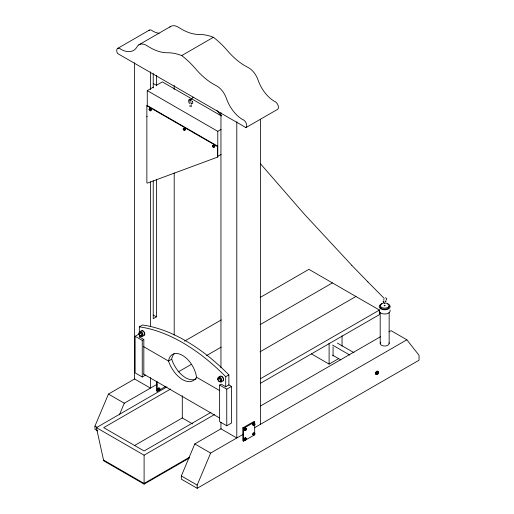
<?xml version="1.0" encoding="UTF-8"?>
<svg xmlns="http://www.w3.org/2000/svg" width="514" height="514" viewBox="0 0 514 514"><rect width="100%" height="100%" fill="white"/><g stroke="black" fill="none" stroke-linecap="round" stroke-linejoin="round"><path stroke-width="0.77" d="M190.154 99.889L190.161 100.211M191.876 103.597C191.375 105.177 190.373 102.549 191.709 103.063M157.759 389.329L158.948 390.351L157.759 389.329L158.151 388.308L158.948 387.852L160.137 388.867L159.738 389.888M158.55 389.785L158.948 388.764L159.738 388.308M244.124 429.582L244.516 428.56L245.313 428.104L246.103 428.56L246.502 429.126L246.103 430.147L245.313 430.603L244.124 429.582L245.313 430.603M244.915 430.038L245.313 429.017L246.103 428.56M244.124 439.187L245.313 440.209L244.124 439.187L244.516 438.166L245.313 437.71L246.502 438.731L246.103 439.753M244.915 439.65L245.313 438.628L246.103 438.166M252.58 424.699L252.978 423.677L253.768 423.221L254.558 423.677L254.957 424.243L254.558 425.264L253.768 425.721L252.58 424.699L253.768 425.721M253.37 425.155L253.768 424.134L254.558 423.677M252.58 434.304L253.768 435.326L252.58 434.304L252.978 433.283L253.768 432.827L254.957 433.848L254.558 434.87M253.37 434.767L253.768 433.745L254.558 433.283M192.756 103.346L192.66 101.29M97.724 430.88L94.968 429.286L94.968 426.087L108.441 394.065L134.784 378.85M119.389 414.856L124.285 403.214L156.873 384.401M388.931 331.845L391.013 330.643L406.857 339.793L419.032 355.29L419.032 360.211L197.177 488.3L181.333 479.151L181.333 475.951L194.806 443.923L221.148 428.715M197.177 488.3L197.177 485.1L210.65 453.072L243.238 434.259M190.186 99.478L190.199 100.365M190.964 99.806L191.182 99.51A16.647 9.695 -59.5 0 0 193.026 97.12M149.041 109.405L150.229 108.383L151.02 108.84L151.418 109.861L151.02 110.426L150.229 110.883L149.433 110.426L149.041 109.405L150.229 108.383M150.229 110.883L151.418 109.861M183.112 129.078L184.301 128.057L185.091 128.513L185.49 129.534L185.091 130.1L184.301 130.556L183.504 130.1L183.112 129.078L184.301 128.057M184.301 130.556L185.49 129.534M212.423 146.002L213.612 144.98L214.409 145.436L214.801 146.458L214.409 147.023L213.612 147.479L212.822 147.023L212.423 146.002L213.612 144.98M213.612 147.479L214.801 146.458M367.863 281.878L384.209 298.403M351.775 265.32L367.895 281.916M384.247 305.329C383.592 306.447 386.348 305.528 384.658 305.232M117.719 48.387L149.413 30.095M138.812 44.853L170.507 26.555M181.731 55.576L213.419 37.278A69.127 39.912 60 0 1 227.644 50.892A54.722 31.592 60 0 0 247.832 67.315A15.06 8.699 60 0 1 258.118 80.126A25.777 14.88 60 0 0 274.155 101.187A4.671 2.699 60 0 1 277.881 104.888A4.671 2.699 60 0 1 277.631 109.315L245.936 127.613L117.52 53.469A4.671 2.699 60 0 1 117.269 48.759A4.671 2.699 60 0 1 120.996 49.357A25.777 14.88 60 0 0 137.032 46.813A15.06 8.699 60 0 1 147.319 45.881A54.722 31.592 60 0 0 167.506 52.762A69.127 39.912 60 0 1 181.731 55.576A69.127 39.912 60 0 1 195.95 69.191A54.722 31.592 60 0 0 216.137 85.613A15.06 8.699 60 0 1 226.423 98.425A25.777 14.88 60 0 0 242.46 119.486A4.671 2.699 60 0 1 246.187 123.187A4.671 2.699 60 0 1 245.936 127.613M147.261 106.257L147.261 90.612L153.236 87.162M146.863 105.762L147.261 105.537L217.782 146.246L217.383 146.477L146.863 105.762L146.863 182.804L147.261 183.145L217.782 157.04L217.782 131.327L147.261 90.612M149.433 108.84L150.229 109.302L151.02 108.84M146.863 116.556L147.261 116.331M183.504 128.513L184.301 128.969L185.091 128.513M217.782 131.327L221.097 129.406M212.822 145.436L213.612 145.899L214.409 145.436M217.782 156.359L221.097 154.444M156.404 179.656L156.404 316.868L153.236 318.693L153.236 180.877M139.339 337.1L139.339 326.833L142.506 325.009A172.017 99.311 60 0 1 228.871 374.867L228.871 385.127M145.642 375.027L142.249 376.987L135.118 372.875L135.118 336.278L139.872 333.528M135.118 336.278L142.249 340.39L143.83 339.478L143.83 374.243M184.487 341.161L221.322 319.894M260.245 297.426L308.901 269.336L379.416 310.051L379.416 314.626L260.566 383.238M174.246 353.671A20.059 11.584 60 0 0 171.695 359.222L168.521 361.053L143.509 346.609M178.107 371.988L191.311 364.368M206.602 355.54L221.2 347.111M260.123 324.642L332.404 282.906M156.442 381.247L156.442 390.852L157.233 391.308L165.553 386.509M189.602 457.858L144.1 484.13L103.693 460.801L96.407 427.648L167.05 386.856M170.571 389.034L103.693 427.648L144.1 450.977L210.978 412.363M259.994 351.852L355.913 296.475M139.339 326.833A172.017 99.311 60 0 1 225.704 376.698L228.871 374.867M219.626 385.063L221.206 384.151L225.704 386.746L228.871 384.915L231.506 386.438L231.506 423.035L226.758 425.778L219.626 421.66L219.626 385.063L226.758 389.182L231.506 386.438M134.302 445.67L182.29 417.966L192.532 423.883M260.566 378.664L379.416 310.051M96.407 427.648L144.1 455.186L214.749 414.393M311.439 353.902L329.108 364.105L338.636 358.605M260.669 405.899L380.611 336.651M189.602 457.184L144.1 483.456L103.693 460.126M242.801 427.905L253.897 421.506L254.687 421.962L254.687 434.767L243.597 441.173L242.801 440.716L242.801 427.905L243.597 428.368L254.687 421.962M254.456 427.783L406.857 339.793M189.987 99.009C187.783 99.395 188.625 102.382 189.582 103.642M385.545 297.702L386.862 298.775M190.129 100.172L189.75 100.731L190.225 102.453M221.142 115.811L162.379 81.887L156.404 85.33L153.236 83.506M337.37 343.089L353.966 352.668M332.545 345.074L349.828 355.058M332.545 355.11L340.84 359.896M153.236 315.037L156.404 316.868M139.339 336.882L143.83 339.478M196.515 377.212A22.423 12.946 60 0 1 182.521 379.653A22.423 12.946 60 0 1 168.521 361.053A20.059 11.584 60 0 1 182.521 355.412A20.059 11.584 60 0 1 196.515 377.212L219.446 390.454M254.957 424.243L253.768 423.221M252.978 423.677L253.768 424.134M254.957 433.848L253.768 432.827M246.502 429.126L245.313 428.104M252.978 433.283L253.768 433.745M244.516 428.56L245.313 429.017M143.483 374.044L219.484 417.921M158.151 388.308L158.948 388.764M244.516 438.166L245.313 438.628M108.441 394.065L124.285 403.214M194.806 443.923L210.65 453.072M94.968 426.087L97.037 427.282M181.333 475.951L197.177 485.1M217.782 157.04L217.383 156.706L217.383 146.477M351.762 265.269L304.449 214.28L260.347 163.613M216.812 110.304L221.303 115.946M245.313 437.71L245.705 438.275M158.948 387.852L159.34 388.411M213.612 145.899L214.01 146.914M184.301 128.969L184.693 129.991M150.229 109.302L150.621 110.324M389.156 312.428L389.156 343.455M380.193 312.428L380.193 343.455M342.041 335.815L342.041 346.23M333.072 346.86L333.072 355.99M329.108 343.281L329.108 364.105M260.566 119.287L260.566 424.256M243.597 428.368L243.597 441.173M236.793 121.773L236.793 437.979L220.949 428.83L220.949 422.412M226.758 389.182L226.758 425.778M225.704 376.698L225.704 386.958M220.949 112.624L220.949 367.838M191.214 105.184L191.214 106.745M190.052 105.197L190.052 106.745M182.29 395.754L182.29 417.966M174.201 85.472L174.201 89.487M174.201 172.955L174.201 335.07M157.233 381.703L157.233 391.308M156.404 75.352L156.404 85.78M153.236 73.521L153.236 87.933M150.429 71.909L150.429 89.564M150.429 181.86L150.429 326.319M150.429 377.687L150.429 388.115L134.584 378.966L134.584 62.759M144.1 455.186L144.1 484.13M142.249 340.39L142.249 376.987M389.002 342.787A4.485 2.589 0 0 1 384.086 346.018A4.485 2.589 0 0 1 380.79 342.163M389.991 310.013A5.506 3.18 0 0 1 384.671 314.015A5.506 3.18 0 0 1 379.358 310.013M387.427 303.877A5.506 3.18 0 0 1 388.892 308.67A5.506 3.18 0 0 1 380.456 308.67A5.506 3.18 0 0 1 381.921 303.877M389.002 305.958A4.485 2.589 0 0 1 384.086 309.197A4.485 2.589 0 0 1 380.79 305.335M384.671 302.99A4.485 2.589 0 0 1 388.738 306.672A4.485 2.589 0 0 1 381.24 307.237A4.485 2.589 0 0 1 383.515 303.08M383.193 301.236A2.242 1.291 -60 0 1 383.245 300.735M383.656 299.675A2.242 1.291 -60 0 1 383.984 299.199M383.733 302.618A3.174 1.831 -60 0 1 383.592 302.489M383.373 302.155A3.174 1.831 -60 0 1 383.296 301.956M383.238 301.737A3.174 1.831 -60 0 1 383.206 301.493M386.361 299.411A1.972 1.137 -60 0 1 386.355 299.578M386.297 299.925A1.972 1.137 -60 0 1 386.252 300.105M385.828 300.986A1.972 1.137 -60 0 1 385.461 301.435M384.196 302.868A2.628 1.516 -60 0 1 384.427 303.119M384.581 303.453A2.628 1.516 -60 0 1 384.639 303.723M190.752 99.806A2.242 1.291 60 0 1 191.163 100.102M191.87 100.988A2.242 1.291 60 0 1 192.127 101.515M192.005 103.404A1.972 1.137 60 0 1 191.439 103.539M219.542 376.884A2.866 1.658 60 0 1 222.935 377.79A2.866 1.658 60 0 1 222.029 381.182M218.161 379.692A2.866 1.658 60 0 1 219.741 377.103A2.866 1.658 60 0 1 221.823 381.439A2.866 1.658 60 0 1 218.482 380.366M218.63 378.394A1.883 1.086 60 0 1 220.146 378.156A1.883 1.086 60 0 1 221.245 380.437A1.883 1.086 60 0 1 219.915 381.073M213.419 37.278A69.127 39.912 60 0 0 199.194 34.464A54.722 31.592 60 0 1 179.013 27.583A15.06 8.699 60 0 0 169.826 27.088M148.964 30.461A4.671 2.699 60 0 1 152.69 31.058A25.777 14.88 60 0 0 159.186 33.275M171.695 359.222A22.423 12.946 60 0 0 185.689 377.822A22.423 12.946 60 0 0 196.277 378.882M142.025 330.984A2.242 1.291 60 0 1 143.933 331.793A2.242 1.291 60 0 1 144.672 334.28M220.859 376.499A2.242 1.291 60 0 1 221.573 376.434M221.977 376.608A2.242 1.291 60 0 1 223.352 380.148M140.791 331.414A2.866 1.658 60 0 1 143.984 332.005A2.866 1.658 60 0 1 143.759 335.764M139.403 334.222A2.866 1.658 60 0 1 140.984 331.633A2.866 1.658 60 0 1 143.065 335.97A2.866 1.658 60 0 1 139.731 334.897M139.834 333.297A1.883 1.086 60 0 1 141.048 332.468A1.883 1.086 60 0 1 142.474 334.556A1.883 1.086 60 0 1 141.504 335.751M375.965 373.415A1.118 0.649 -60 0 1 375.965 372.946M376.042 372.676A1.118 0.649 -60 0 1 376.524 371.975M376.73 371.821A1.118 0.649 -60 0 1 376.935 371.738M376.923 373.967A1.118 0.649 -60 0 1 376.563 372.644A1.118 0.649 -60 0 1 377.893 372.29M376.396 374.372A1.825 1.054 -60 0 1 375.458 373.215A1.825 1.054 -60 0 1 376.839 371.192A1.825 1.054 -60 0 1 378.021 371.995M385.025 301.056L385.898 301.808L385.025 301.056M217.795 379.223A1.883 1.086 60 0 0 219.793 381.709A1.883 1.086 60 0 0 219.793 379.043A1.883 1.086 60 0 0 217.795 379.223M139.037 333.753A1.883 1.086 60 0 0 141.035 336.24A1.883 1.086 60 0 0 141.035 333.58A1.883 1.086 60 0 0 139.037 333.753M377.726 373.961A1.118 0.649 -60 0 0 378.079 372.226A1.118 0.649 -60 0 0 376.756 373.402A1.118 0.649 -60 0 0 377.726 373.961M377.456 374.211A1.825 1.054 -60 0 0 378.034 371.391A1.825 1.054 -60 0 0 375.882 373.299A1.825 1.054 -60 0 0 377.456 374.211"/></g></svg>
